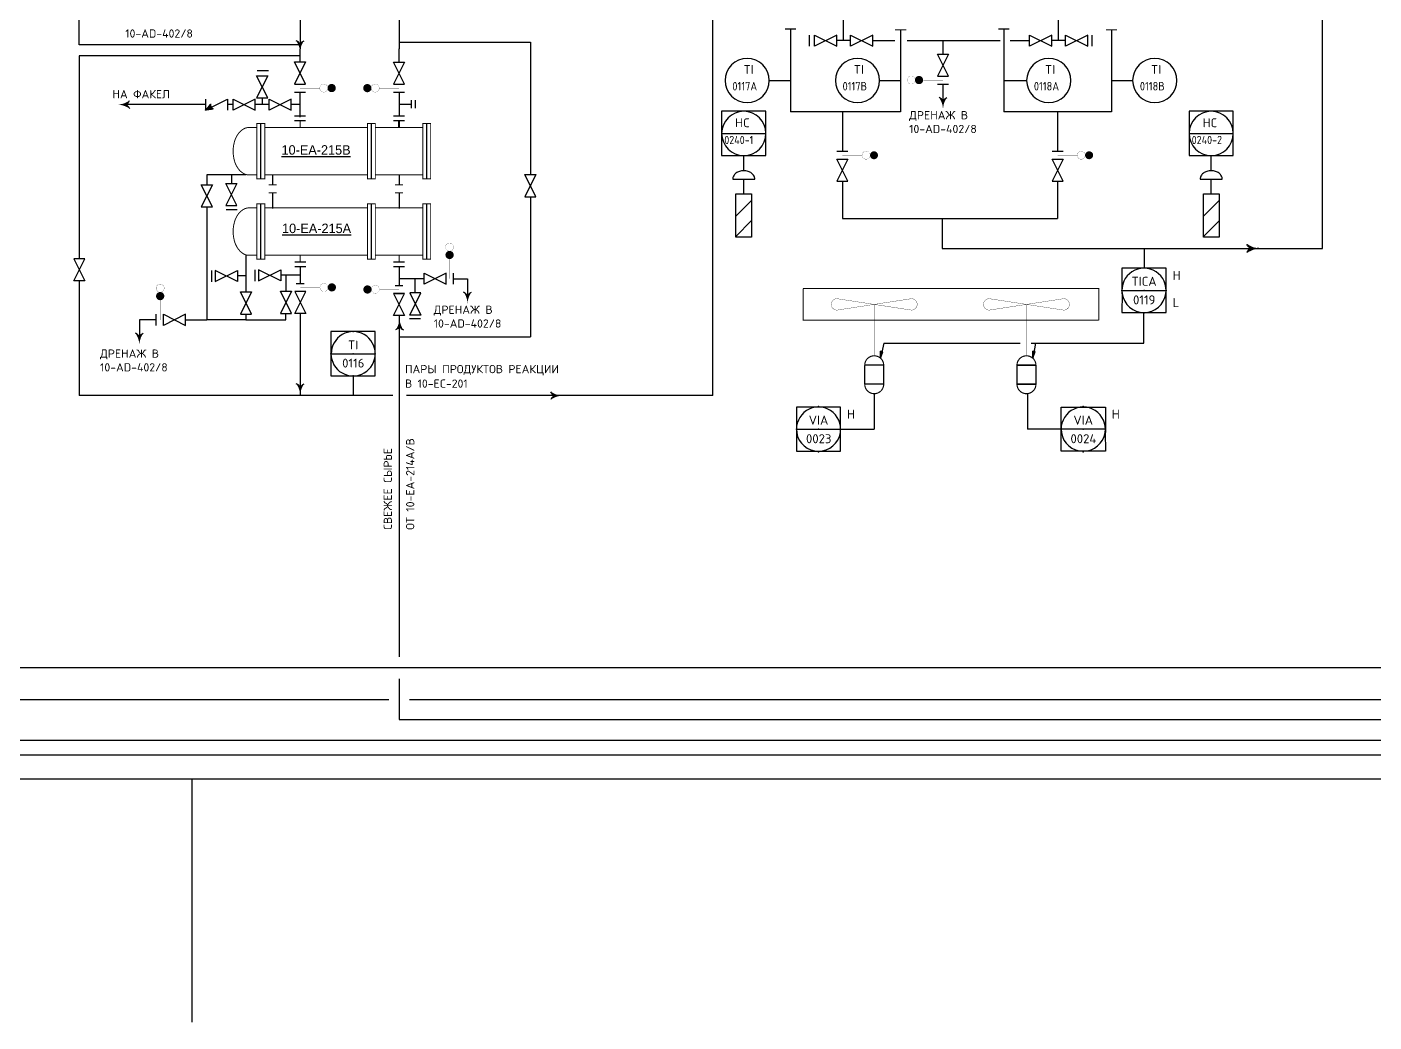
# Model space of a CAD drawing. Extents: x 78 to 490, y 181 to 404.
# Drawn here: x 110.33 to 131.64, y 181.98 to 197.73 of the extents above; entities that cross this region are included whole.
import ezdxf
from ezdxf.enums import TextEntityAlignment as Align

# ---------------------------------------------------------------- set-up
doc = ezdxf.new("R2010")
doc.units = 0
doc.linetypes.add('SDASH', pattern=[0.09375, 0.046875, -0.046875])
doc.layers.get('0').update_dxf_attribs({"linetype": 'CONTINUOUS'})
for name, color, linetype in [('IN-ATTRIBS', 7, 'CONTINUOUS'), ('IN-EQUIPMENT', 7, 'CONTINUOUS'), ('IN-INST-TAP', 7, 'CONTINUOUS'), ('IN-INSTRUMENT', 7, 'SDASH'), ('IN-MAJ-PROC', 7, 'CONTINUOUS'), ('IN-MIN-PROC', 7, 'CONTINUOUS'), ('IN-TEXT', 51, 'CONTINUOUS')]:
    doc.layers.add(name, color=color, linetype=linetype)
doc.styles.add('ATTRIBS', font='SIMPLEX', dxfattribs={"width": 0.8, "height": 0.125})
doc.styles.add('B2', font='AU101S01', dxfattribs={"height": 0.14})
doc.styles.add('NARROW', font='simplex', dxfattribs={"width": 0.75, "height": 0.1})
doc.styles.add('S1', font='simplex.shx')
doc.styles.add('SIMPLEX', font='SIMPLEX.shx')

# ---------------------------------------------------------------- blocks, each defined once
blk = doc.blocks.new('PE2')
for points in [[(0, 0, 0.150368), (0.188, 0.062, 0.150368)], [(0.125, 0, 0.206864), (0.188, 0.062, 0.206864)], [(0.125, 0, -0.206864), (0.188, -0.062, -0.206864)]]:
    blk.add_lwpolyline(points, format="xyb")
blk.add_arc((-0.008, -0.336), 0.336, 54.4623, 88.6678)
for points in [[(0, 0), (0.125, 0), (0.04, 0.003), (0.141, 0.008)], [(0, 0), (0.125, 0), (0.04, -0.003), (0.141, -0.008)], [(0.04, 0.003), (0.141, 0.008), (0.079, 0.011), (0.156, 0.019)], [(0.079, 0.011), (0.156, 0.019), (0.117, 0.024), (0.169, 0.031)], [(0.117, 0.024), (0.169, 0.031), (0.154, 0.041), (0.179, 0.046)], [(0.154, 0.041), (0.179, 0.046), (0.188, 0.062)], [(0.04, -0.003), (0.141, -0.008), (0.079, -0.011), (0.156, -0.019)], [(0.079, -0.011), (0.156, -0.019), (0.117, -0.024), (0.169, -0.031)], [(0.117, -0.024), (0.169, -0.031), (0.154, -0.041), (0.179, -0.046)], [(0.154, -0.041), (0.179, -0.046), (0.188, -0.062)]]:
    blk.add_solid(points)
blk = doc.blocks.new('BUBTEXT')
at = {"layer": 'IN-ATTRIBS'}
for p in [(0, 0.25), (-0.25, 0), (0, 0), (0.25, 0), (0, -0.25)]:
    blk.add_point(p, dxfattribs=at)
at = {"layer": 'IN-ATTRIBS', "flags": 1}
for tag, style, width, p in [('IDNUM', 'ATTRIBS', 0.8, (0.009, 0.584)), ('DWGNO', 'ATTRIBS', 0.8, (0.003, 0.447)), ('FILENO', 'ATTRIBS', 0.8, (-0.003, 0.311)), ('LOC', 'ATTRIBS', 0.8, (-0.08, -0.422)), ('SIG', 'ATTRIBS', 0.8, (-0.087, -0.563)), ('INSTALL', 'ATTRIBS', 0.8, (-0.087, -0.699)), ('SERV', 'ATTRIBS', 0.8, (-0.083, -0.838)), ('DATE', 'ATTRIBS', 0.8, (-0.088, -0.969)), ('DES', 'NARROW', 0.75, (-0.087, -1.102)), ('CSYS', 'NARROW', 0.75, (-0.087, -1.243))]:
    blk.add_attdef(tag, text='', height=0.1, dxfattribs=dict(at, style=style, width=width)).set_placement(p, align=Align.CENTER)
at = {"layer": 'IN-ATTRIBS', "style": 'ATTRIBS', "flags": 1}
blk.add_attdef('SYSCDI', text='', height=0.1, dxfattribs=at).set_placement((-0.312, 0.312), align=Align.RIGHT)
at = {"layer": 'IN-ATTRIBS', "style": 'S1'}
for tag, p in [('XT', (0.324, 0.257)), ('A1', (0.323, 0.115)), ('A2', (0.323, -0.035)), ('A3', (0.323, -0.185)), ('RES', (0.323, -0.342))]:
    blk.add_attdef(tag, p, '', height=0.1, dxfattribs=at)
at = {"layer": 'IN-ATTRIBS', "style": 'ATTRIBS'}
blk.add_attdef('SYSCDV', text='', height=0.1, dxfattribs=at).set_placement((-0.312, 0.141), align=Align.RIGHT)
at = {"layer": 'IN-ATTRIBS', "style": 'S1'}
for tag, p in [('INSTTYPE', (0, 0.05)), ('TAGNUM', (0.002, -0.156)), ('MD', (0.402, -0.565)), ('SZ', (0.402, -0.696))]:
    blk.add_attdef(tag, text='', height=0.1, dxfattribs=at).set_placement(p, align=Align.CENTER)

msp = doc.modelspace()

# ---------------------------------------------------------------- hatches: boundary and pattern name
h = msp.add_hatch()
h.set_pattern_fill('ANSI37', color=2, scale=0.00014, style=0)
h.set_pattern_definition([(45, (-147.08447185, -102.40229984), (-0.00031430896424, 0.00031430896424), []), (135, (-147.08447185, -102.40229984), (-0.00031430896424, -0.00031430896424), [])])
edge = h.paths.add_edge_path()
edge.add_line((113.231, 196.499), (113.235, 196.452))
edge.add_line((113.15, 196.409), (113.231, 196.499))
edge.add_line((113.235, 196.452), (113.272, 196.43))
edge.add_line((113.272, 196.43), (113.152, 196.41))
h = msp.add_hatch()
h.set_pattern_fill('ANSI31', style=0)
h.set_pattern_definition([(45, (-224.6673, -3.307), (-2.245064, 2.245064), [])])
h.paths.add_polyline_path([(121.543, 195.087), (121.792, 195.087), (121.792, 194.396), (121.543, 194.396)])
h = msp.add_hatch()
h.set_pattern_fill('_U', scale=0.5, angle=45, style=0, pattern_type=0)
h.set_pattern_definition([(45, (-224.6673, -3.30694), (-0.3535534, 0.3535534), [])])
h.paths.add_polyline_path([(121.792, 195.087), (121.543, 195.087), (121.543, 194.396), (121.792, 194.396)])
h = msp.add_hatch()
h.set_pattern_fill('ANSI31', style=0)
h.set_pattern_definition([(45, (-217.272, -3.307), (-2.245064, 2.245064), [])])
h.paths.add_polyline_path([(128.939, 195.087), (129.187, 195.087), (129.187, 194.396), (128.939, 194.396)])
h = msp.add_hatch()
h.set_pattern_fill('_U', scale=0.5, angle=45, style=0, pattern_type=0)
h.set_pattern_definition([(45, (-217.2719, -3.30694), (-0.3535534, 0.3535534), [])])
h.paths.add_polyline_path([(129.187, 195.087), (128.939, 195.087), (128.939, 194.396), (129.187, 194.396)])
at = {"linetype": 'Continuous'}
h = msp.add_hatch(color=7, dxfattribs=at)
h.paths.add_polyline_path([(123.87, 192.585), (123.851, 192.589), (123.831, 192.482)])
h.paths.add_polyline_path([(123.851, 192.589), (123.831, 192.594), (123.831, 192.482)])
h = msp.add_hatch(color=7, dxfattribs=at)
h.paths.add_polyline_path([(126.277, 192.587), (126.258, 192.591), (126.239, 192.484)])
h.paths.add_polyline_path([(126.258, 192.591), (126.239, 192.595), (126.239, 192.484)])

# ---------------------------------------------------------------- linework, layer by layer
at = {"color": 3}
for p, q in [((130.825, 194.22), (130.825, 206.324)), ((124.805, 194.22), (130.825, 194.22)), ((102.654, 187.59), (170.133, 187.59)), ((108.091, 187.08), (116.049, 187.08)), ((116.38, 187.08), (277.715, 187.08)), ((116.213, 186.766), (277.81, 186.766)), ((106.748, 186.436), (278.396, 186.436))]:
    msp.add_line(p, q, dxfattribs=at)
at = {"color": 5, "linetype": 'Continuous'}
for p, q in [((111.153, 197.445), (111.153, 198.475)), ((123.247, 197.509), (123.247, 197.968)), ((126.649, 197.509), (126.649, 197.968)), ((114.647, 197.445), (111.153, 197.445)), ((116.213, 197.484), (118.292, 197.484)), ((118.292, 197.484), (118.292, 195.389)), ((123.357, 197.509), (123.138, 197.509)), ((123.707, 197.509), (124.058, 197.509)), ((124.252, 197.509), (125.701, 197.509)), ((124.819, 197.509), (124.819, 197.295)), ((125.43, 197.509), (125.725, 197.509)), ((125.883, 197.509), (126.19, 197.509)), ((126.759, 197.509), (126.54, 197.509)), ((124.819, 196.82), (124.819, 196.547)), ((114.047, 196.602), (114.047, 196.497)), ((113.15, 196.497), (111.881, 196.497)), ((113.589, 196.497), (113.5, 196.497)), ((114.158, 196.497), (113.939, 196.497)), ((114.647, 196.497), (114.508, 196.497)), ((116.219, 196.503), (116.406, 196.503)), ((113.561, 195.384), (113.172, 195.384)), ((113.172, 195.384), (113.172, 195.228)), ((113.791, 195.384), (113.471, 195.384)), ((113.561, 195.384), (113.561, 195.248)), ((118.292, 195.039), (118.292, 192.823)), ((113.172, 194.878), (113.172, 193.094)), ((113.172, 194.878), (113.172, 194.619)), ((113.791, 194.114), (113.791, 193.531)), ((113.791, 193.785), (113.656, 193.785)), ((114.65, 193.796), (114.34, 193.796)), ((114.424, 193.796), (114.424, 193.542)), ((116.609, 193.741), (116.213, 193.741)), ((117.074, 193.741), (117.297, 193.741)), ((117.297, 193.741), (117.297, 193.468)), ((113.791, 193.181), (113.791, 193.09)), ((114.424, 193.092), (114.424, 193.192)), ((112.371, 193.09), (112.104, 193.09)), ((112.371, 193.09), (112.104, 193.09)), ((112.104, 193.09), (112.104, 192.816)), ((112.104, 193.09), (112.104, 192.816)), ((112.836, 193.09), (113.172, 193.09)), ((113.791, 193.09), (113.172, 193.09)), ((113.791, 193.09), (114.424, 193.092)), ((116.213, 192.823), (118.292, 192.823))]:
    msp.add_line(p, q, dxfattribs=at)
at = {"color": 2}
for p, q in [((122.705, 197.422), (122.705, 197.597)), ((122.788, 197.597), (123.138, 197.422)), ((122.788, 197.422), (122.788, 197.597)), ((123.138, 197.597), (122.788, 197.422)), ((123.138, 197.422), (123.138, 197.597)), ((126.54, 197.597), (126.19, 197.422)), ((126.19, 197.422), (126.19, 197.597)), ((126.19, 197.597), (126.54, 197.422)), ((126.54, 197.422), (126.54, 197.597)), ((126.759, 197.597), (127.109, 197.422)), ((126.759, 197.422), (126.759, 197.597)), ((127.109, 197.597), (126.759, 197.422)), ((127.109, 197.422), (127.109, 197.597)), ((127.179, 197.422), (127.179, 197.597)), ((113.969, 197.035), (114.148, 197.035)), ((124.757, 196.945), (124.882, 196.945)), ((124.732, 196.82), (124.907, 196.82)), ((113.15, 196.584), (113.15, 196.409)), ((113.15, 196.409), (113.5, 196.584)), ((113.5, 196.584), (113.5, 196.409)), ((114.56, 196.696), (114.735, 196.696)), ((116.125, 196.695), (116.3, 196.695)), ((116.406, 196.566), (116.406, 196.441)), ((116.469, 196.566), (116.469, 196.441)), ((113.15, 196.409), (113.231, 196.499)), ((113.272, 196.43), (113.152, 196.41)), ((113.231, 196.499), (113.235, 196.452)), ((113.235, 196.452), (113.272, 196.43)), ((114.56, 196.319), (114.735, 196.319)), ((116.125, 196.319), (116.3, 196.319)), ((123.14, 195.758), (123.315, 195.758)), ((126.544, 195.758), (126.719, 195.758)), ((123.165, 195.633), (123.29, 195.633)), ((126.569, 195.633), (126.694, 195.633)), ((121.492, 195.318), (121.842, 195.318)), ((128.888, 195.318), (129.238, 195.318)), ((113.476, 194.839), (113.654, 194.839)), ((113.247, 193.87), (113.247, 193.692)), ((113.931, 193.881), (113.931, 193.703)), ((114.562, 193.935), (114.737, 193.935)), ((116.125, 193.933), (116.3, 193.933)), ((117.074, 193.654), (117.074, 193.829)), ((116.47, 193.516), (116.47, 193.741)), ((112.371, 193.003), (112.371, 193.178)), ((112.371, 193.003), (112.371, 193.178)), ((116.555, 193.107), (116.376, 193.107))]:
    msp.add_line(p, q, dxfattribs=at)
at = {"color": 7}
for p, q in [((122.071, 196.878), (122.405, 196.878)), ((123.816, 196.878), (124.149, 196.878)), ((125.784, 196.878), (126.143, 196.878)), ((127.487, 196.878), (127.82, 196.878)), ((121.667, 195.449), (121.667, 195.691)), ((129.063, 195.449), (129.063, 195.691)), ((121.667, 195.087), (121.667, 195.318)), ((129.063, 195.087), (129.063, 195.318)), ((123.731, 191.921), (123.731, 191.36)), ((126.158, 191.921), (126.158, 191.36)), ((123.2, 191.36), (123.731, 191.36)), ((126.688, 191.36), (126.158, 191.36))]:
    msp.add_line(p, q, dxfattribs=at)
at = {"linetype": 'Continuous'}
for p, q in [((113.24, 196.497), (113.229, 196.497)), ((113.231, 196.497), (113.23, 196.497)), ((121.317, 196.041), (122.017, 196.041)), ((128.713, 196.041), (129.413, 196.041)), ((127.65, 193.557), (128.35, 193.557)), ((115.136, 192.553), (115.836, 192.553)), ((122.5, 191.36), (123.2, 191.36)), ((127.388, 191.36), (126.688, 191.36))]:
    msp.add_line(p, q, dxfattribs=at)
at = {"color": 7, "linetype": 'Continuous'}
for p, q in [((118.292, 195.216), (118.292, 195.212)), ((113.791, 194.118), (113.791, 194.114)), ((127.995, 192.719), (127.995, 193.207)), ((123.883, 192.719), (123.831, 192.482)), ((123.883, 192.719), (126.039, 192.719)), ((126.215, 192.719), (127.995, 192.719)), ((126.282, 192.719), (126.239, 192.484)), ((123.831, 192.482), (123.831, 192.594)), ((123.87, 192.585), (123.831, 192.594)), ((123.831, 192.482), (123.87, 192.585)), ((126.277, 192.587), (126.239, 192.595)), ((126.239, 192.484), (126.239, 192.595)), ((126.239, 192.484), (126.277, 192.587))]:
    msp.add_line(p, q, dxfattribs=at)
at = {"color": 6}
for p, q in [((123.881, 192.371), (123.581, 192.371)), ((126.29, 192.371), (125.99, 192.371)), ((123.881, 192.071), (123.581, 192.071)), ((126.29, 192.071), (125.99, 192.071)), ((79.948, 185.824), (463.566, 185.824))]:
    msp.add_line(p, q, dxfattribs=at)
at = {"color": 5}
msp.add_line((105.865, 186.205), (278.747, 186.205), dxfattribs=at)
at = {"color": 2}
for points in [[(123.707, 197.597), (123.357, 197.422), (123.357, 197.597), (123.707, 197.422)], [(114.735, 196.821), (114.56, 197.171), (114.735, 197.171), (114.56, 196.821)], [(116.3, 196.82), (116.125, 197.17), (116.3, 197.17), (116.125, 196.82)], [(124.907, 196.945), (124.732, 197.295), (124.907, 197.295), (124.732, 196.945)], [(114.135, 196.952), (113.96, 196.602), (114.135, 196.602), (113.96, 196.952)], [(113.939, 196.584), (113.589, 196.409), (113.589, 196.584), (113.939, 196.409)], [(114.508, 196.584), (114.158, 196.409), (114.158, 196.584), (114.508, 196.409)], [(123.315, 195.633), (123.14, 195.283), (123.315, 195.283), (123.14, 195.633)], [(126.719, 195.633), (126.544, 195.283), (126.719, 195.283), (126.544, 195.633)], [(113.648, 194.898), (113.473, 195.248), (113.648, 195.248), (113.473, 194.898)], [(118.379, 195.039), (118.204, 195.389), (118.379, 195.389), (118.204, 195.039)], [(113.259, 194.878), (113.084, 195.228), (113.259, 195.228), (113.084, 194.878)], [(111.065, 193.705), (111.24, 194.055), (111.065, 194.055), (111.24, 193.705)], [(113.306, 193.697), (113.656, 193.872), (113.656, 193.697), (113.306, 193.872)], [(113.99, 193.708), (114.34, 193.883), (114.34, 193.708), (113.99, 193.883)], [(116.959, 193.829), (116.609, 193.654), (116.609, 193.829), (116.959, 193.654)], [(114.511, 193.192), (114.336, 193.542), (114.511, 193.542), (114.336, 193.192)], [(114.562, 193.191), (114.737, 193.541), (114.562, 193.541), (114.737, 193.191)], [(113.878, 193.181), (113.703, 193.531), (113.878, 193.531), (113.703, 193.181)], [(116.125, 193.158), (116.3, 193.508), (116.125, 193.508), (116.3, 193.158)], [(116.382, 193.166), (116.557, 193.516), (116.382, 193.516), (116.557, 193.166)], [(112.486, 193.178), (112.836, 193.003), (112.836, 193.178), (112.486, 193.003)]]:
    msp.add_lwpolyline(points, close=True, dxfattribs=at)
for points, const_width in [([(124.315, 196.95, 1), (124.315, 196.822, 1)], 0.0025), ([(124.44, 196.918, 1), (124.44, 196.853, 1)], 0.065), ([(115.022, 196.822, 1), (115.022, 196.694, 1)], 0.0025), ([(115.147, 196.791, 1), (115.147, 196.726, 1)], 0.065), ([(115.711, 196.725, 1), (115.711, 196.79, 1)], 0.065), ([(115.68, 196.758, 1), (115.743, 196.758, 1)], 0.0625), ([(115.836, 196.694, 1), (115.836, 196.822, 1)], 0.0025), ([(123.602, 195.632, -1), (123.602, 195.759, -1)], 0.0025), ([(123.759, 195.695, -1), (123.696, 195.695, -1)], 0.0625), ([(127.006, 195.632, -1), (127.006, 195.759, -1)], 0.0025), ([(127.163, 195.695, -1), (127.1, 195.695, -1)], 0.0625), ([(117.076, 194.242, 1), (116.949, 194.242, 1)], 0.0025), ([(117.045, 194.117, 1), (116.98, 194.117, 1)], 0.065), ([(112.369, 193.591, -1), (112.497, 193.591, -1)], 0.0025), ([(112.369, 193.591, -1), (112.497, 193.591, -1)], 0.0025), ([(112.401, 193.466, -1), (112.466, 193.466, -1)], 0.065), ([(112.401, 193.466, -1), (112.466, 193.466, -1)], 0.065), ([(115.025, 193.667, 1), (115.025, 193.54, 1)], 0.0025), ([(115.15, 193.636, 1), (115.15, 193.571, 1)], 0.065), ([(115.713, 193.538, 1), (115.713, 193.603, 1)], 0.065), ([(115.838, 193.507, 1), (115.838, 193.635, 1)], 0.0025)]:
    msp.add_lwpolyline(points, format="xyb", close=True, dxfattribs=dict(at, const_width=const_width))
at = {"color": 2, "const_width": 0.005}
for points in [[(114.96, 196.758), (114.647, 196.758)], [(115.9, 196.758), (116.213, 196.758)], [(124.507, 196.883), (124.819, 196.883)], [(123.54, 195.695), (123.227, 195.695)], [(126.944, 195.695), (126.631, 195.695)], [(117.012, 194.054), (117.012, 193.741)], [(114.962, 193.604), (114.65, 193.604)], [(115.9, 193.571), (116.213, 193.571)], [(112.434, 193.403), (112.434, 193.09)], [(112.434, 193.403), (112.434, 193.09)]]:
    msp.add_lwpolyline(points, dxfattribs=at)
at = {"color": 5, "linetype": 'Continuous'}
for points in [[(111.884, 196.497, 0.206864), (111.946, 196.559)], [(124.819, 196.545, 0.206864), (124.757, 196.608)], [(124.819, 196.545, -0.206864), (124.882, 196.608)], [(111.884, 196.497, -0.206864), (111.946, 196.434)], [(117.297, 193.466, 0.206864), (117.234, 193.529)], [(117.297, 193.466, -0.206864), (117.359, 193.529)], [(112.104, 192.815, 0.206864), (112.042, 192.878)], [(112.104, 192.815, 0.206864), (112.042, 192.878)], [(112.104, 192.815, -0.206864), (112.167, 192.878)], [(112.104, 192.815, -0.206864), (112.167, 192.878)]]:
    msp.add_lwpolyline(points, format="xyb", dxfattribs=at)
for points in [[(122.017, 195.987), (122.017, 196.391), (121.317, 196.391), (121.317, 195.987)], [(129.413, 195.987), (129.413, 196.391), (128.713, 196.391), (128.713, 195.987)], [(121.317, 195.987), (121.317, 195.691), (122.017, 195.691), (122.017, 195.987)], [(128.713, 195.987), (128.713, 195.691), (129.413, 195.691), (129.413, 195.987)], [(128.35, 193.504), (128.35, 193.907), (127.65, 193.907), (127.65, 193.504)], [(127.655, 193.504), (127.65, 193.207), (128.35, 193.207), (128.35, 193.504)], [(115.836, 192.499), (115.836, 192.903), (115.136, 192.903), (115.136, 192.499)], [(115.136, 192.499), (115.136, 192.203), (115.836, 192.203), (115.836, 192.499)], [(123.2, 191.306), (123.2, 191.71), (122.5, 191.71), (122.5, 191.306)], [(126.688, 191.306), (126.688, 191.71), (127.388, 191.71), (127.388, 191.306)], [(122.504, 191.306), (122.5, 191.01), (123.2, 191.01), (123.2, 191.306)], [(127.384, 191.306), (127.388, 191.01), (126.688, 191.01), (126.688, 191.306)]]:
    msp.add_lwpolyline(points)
at = {"color": 2}
for points in [[(121.842, 195.318, 0.126822), (121.83, 195.366, 0.10607), (121.791, 195.411, 0.085783), (121.736, 195.439, 0.075445), (121.667, 195.449, 0.075445), (121.598, 195.439, 0.085783), (121.544, 195.411, 0.10607), (121.505, 195.366, 0.126822), (121.492, 195.318)], [(129.238, 195.318, 0.126822), (129.225, 195.366, 0.10607), (129.187, 195.411, 0.085783), (129.132, 195.439, 0.075445), (129.063, 195.449, 0.075445), (128.994, 195.439, 0.085783), (128.939, 195.411, 0.10607), (128.9, 195.366, 0.126822), (128.888, 195.318)]]:
    msp.add_lwpolyline(points, format="xyb", dxfattribs=at)
at = {"color": 7}
for points in [[(121.543, 195.087), (121.792, 195.087), (121.792, 194.396), (121.543, 194.396)], [(128.939, 195.087), (129.187, 195.087), (129.187, 194.396), (128.939, 194.396)]]:
    msp.add_lwpolyline(points, close=True, dxfattribs=at)
at = {"color": 6}
for points, const_width in [([(124.32, 193.244, 1), (124.32, 193.425), (123.142, 193.244, -1), (123.142, 193.425)], 0.00453), ([(126.729, 193.244, 1), (126.729, 193.425), (125.551, 193.244, -1), (125.551, 193.425)], 0.00453), ([(123.881, 192.371), (123.881, 192.071, -1), (123.581, 192.071), (123.581, 192.371, -1)], 0.018), ([(125.99, 192.371), (125.99, 192.071, 1), (126.29, 192.071), (126.29, 192.371, 1)], 0.018), ([(126.29, 192.371), (126.29, 192.071, -1), (125.99, 192.071), (125.99, 192.371, -1)], 0.018)]:
    msp.add_lwpolyline(points, format="xyb", close=True, dxfattribs=dict(at, const_width=const_width))
for centre, radius, start, end in [((121.721, 196.878), 0.35, 0, 180), ((123.466, 196.878), 0.35, 0, 180), ((126.493, 196.878), 0.35, 0, 180), ((128.17, 196.878), 0.35, 0, 180), ((121.721, 196.878), 0.35, 180, 0), ((123.466, 196.878), 0.35, 180, 0), ((126.493, 196.878), 0.35, 180, 0), ((128.17, 196.878), 0.35, 180, 0), ((121.667, 196.041), 0.35, 0, 180), ((129.063, 196.041), 0.35, 0, 180), ((121.667, 196.041), 0.35, 180, 0), ((129.063, 196.041), 0.35, 180, 0), ((128, 193.557), 0.35, 351.1529, 188.8471), ((128, 193.557), 0.35, 188.8471, 351.1529), ((115.488, 192.555), 0.348, 359.6296, 180.3704), ((115.486, 192.553), 0.35, 180.0015, 0.735), ((122.85, 191.36), 0.35, 351.1529, 188.8471), ((127.038, 191.36), 0.35, 351.1529, 188.8471), ((122.85, 191.36), 0.35, 188.8471, 351.1529), ((127.038, 191.36), 0.35, 188.8471, 351.1529)]:
    msp.add_arc(centre, radius, start, end)
at = {"color": 5, "linetype": 'Continuous'}
for points in [[(111.799, 196.5), (111.9, 196.505), (111.838, 196.508), (111.915, 196.515)], [(111.838, 196.508), (111.915, 196.515), (111.876, 196.521), (111.928, 196.528)], [(111.876, 196.521), (111.928, 196.528), (111.912, 196.538), (111.938, 196.543)], [(111.912, 196.538), (111.938, 196.543), (111.946, 196.559)], [(124.778, 196.574), (124.773, 196.6), (124.757, 196.608)], [(124.795, 196.538), (124.788, 196.589), (124.778, 196.574), (124.773, 196.6)], [(124.808, 196.5), (124.801, 196.576), (124.795, 196.538), (124.788, 196.589)], [(124.816, 196.46), (124.811, 196.562), (124.808, 196.5), (124.801, 196.576)], [(124.819, 196.42), (124.819, 196.545), (124.816, 196.46), (124.811, 196.562)], [(124.819, 196.42), (124.819, 196.545), (124.823, 196.46), (124.828, 196.562)], [(124.823, 196.46), (124.828, 196.562), (124.831, 196.5), (124.838, 196.576)], [(124.831, 196.5), (124.838, 196.576), (124.844, 196.538), (124.851, 196.589)], [(124.844, 196.538), (124.851, 196.589), (124.861, 196.574), (124.866, 196.6)], [(124.861, 196.574), (124.866, 196.6), (124.882, 196.608)], [(111.759, 196.497), (111.884, 196.497), (111.799, 196.5), (111.9, 196.505)], [(111.759, 196.497), (111.884, 196.497), (111.799, 196.493), (111.9, 196.489)], [(111.799, 196.493), (111.9, 196.489), (111.838, 196.485), (111.915, 196.478)], [(111.838, 196.485), (111.915, 196.478), (111.876, 196.473), (111.928, 196.465)], [(111.876, 196.473), (111.928, 196.465), (111.912, 196.456), (111.938, 196.451)], [(111.912, 196.456), (111.938, 196.451), (111.946, 196.434)], [(117.255, 193.495), (117.25, 193.521), (117.234, 193.529)], [(117.273, 193.459), (117.265, 193.51), (117.255, 193.495), (117.25, 193.521)], [(117.285, 193.421), (117.278, 193.497), (117.273, 193.459), (117.265, 193.51)], [(117.293, 193.381), (117.289, 193.483), (117.285, 193.421), (117.278, 193.497)], [(117.297, 193.341), (117.297, 193.466), (117.293, 193.381), (117.289, 193.483)], [(117.297, 193.341), (117.297, 193.466), (117.3, 193.381), (117.305, 193.483)], [(117.3, 193.381), (117.305, 193.483), (117.308, 193.421), (117.315, 193.497)], [(117.308, 193.421), (117.315, 193.497), (117.321, 193.459), (117.328, 193.51)], [(117.321, 193.459), (117.328, 193.51), (117.338, 193.495), (117.343, 193.521)], [(117.338, 193.495), (117.343, 193.521), (117.359, 193.529)], [(112.063, 192.844), (112.058, 192.87), (112.042, 192.878)], [(112.063, 192.844), (112.058, 192.87), (112.042, 192.878)], [(112.08, 192.807), (112.073, 192.859), (112.063, 192.844), (112.058, 192.87)], [(112.08, 192.807), (112.073, 192.859), (112.063, 192.844), (112.058, 192.87)], [(112.093, 192.769), (112.086, 192.846), (112.08, 192.807), (112.073, 192.859)], [(112.093, 192.769), (112.086, 192.846), (112.08, 192.807), (112.073, 192.859)], [(112.101, 192.73), (112.096, 192.831), (112.093, 192.769), (112.086, 192.846)], [(112.101, 192.73), (112.096, 192.831), (112.093, 192.769), (112.086, 192.846)], [(112.104, 192.69), (112.104, 192.815), (112.101, 192.73), (112.096, 192.831)], [(112.104, 192.69), (112.104, 192.815), (112.101, 192.73), (112.096, 192.831)], [(112.104, 192.69), (112.104, 192.815), (112.108, 192.73), (112.112, 192.831)], [(112.104, 192.69), (112.104, 192.815), (112.108, 192.73), (112.112, 192.831)], [(112.108, 192.73), (112.112, 192.831), (112.116, 192.769), (112.123, 192.846)], [(112.108, 192.73), (112.112, 192.831), (112.116, 192.769), (112.123, 192.846)], [(112.116, 192.769), (112.123, 192.846), (112.128, 192.807), (112.136, 192.859)], [(112.116, 192.769), (112.123, 192.846), (112.128, 192.807), (112.136, 192.859)], [(112.128, 192.807), (112.136, 192.859), (112.146, 192.844), (112.151, 192.87)], [(112.128, 192.807), (112.136, 192.859), (112.146, 192.844), (112.151, 192.87)], [(112.146, 192.844), (112.151, 192.87), (112.167, 192.878)], [(112.146, 192.844), (112.151, 192.87), (112.167, 192.878)]]:
    msp.add_solid(points, dxfattribs=at)
for points in [[(116.221, 193.118), (116.221, 192.993), (116.217, 193.078), (116.213, 192.976)], [(116.221, 193.118), (116.221, 192.993), (116.224, 193.078), (116.229, 192.976)]]:
    msp.add_solid(points)
at = {"layer": 'IN-EQUIPMENT'}
msp.add_line((114.585, 196.821), (114.71, 196.821), dxfattribs=at)
at = {"layer": 'IN-EQUIPMENT', "color": 6}
for p, q in [((114.025, 195.327), (114.025, 196.196)), ((114.56, 196.245), (114.735, 196.245)), ((115.775, 195.327), (115.775, 196.196)), ((116.125, 196.245), (116.3, 196.245)), ((116.65, 195.327), (116.65, 196.196)), ((114.213, 195.384), (114.213, 195.226)), ((114.213, 195.331), (114.213, 195.226)), ((116.213, 195.384), (116.213, 195.226)), ((116.213, 195.331), (116.213, 195.226)), ((114.213, 195.101), (114.213, 194.852)), ((114.213, 195.101), (114.213, 194.862)), ((116.213, 195.101), (116.213, 194.852)), ((116.213, 195.101), (116.213, 194.862)), ((114.025, 194.056), (114.025, 194.924)), ((115.775, 194.056), (115.775, 194.924)), ((116.65, 194.056), (116.65, 194.924)), ((114.562, 194.009), (114.737, 194.009)), ((116.125, 194.006), (116.3, 194.006))]:
    msp.add_line(p, q, dxfattribs=at)
at = {"layer": 'IN-EQUIPMENT', "color": 2}
for p, q in [((114.587, 193.666), (114.712, 193.666)), ((116.15, 193.633), (116.275, 193.633)), ((116.15, 193.508), (116.275, 193.508))]:
    msp.add_line(p, q, dxfattribs=at)
at = {"layer": 'IN-EQUIPMENT', "color": 6}
for points, const_width in [([(122.317, 197.693), (122.492, 197.693)], 0.021), ([(124.062, 197.68), (124.237, 197.68)], 0.021), ([(125.696, 197.693), (125.871, 197.693)], 0.021), ([(127.399, 197.68), (127.574, 197.68)], 0.021), ([(113.963, 196.133), (113.828, 196.133)], 0.015), ([(115.713, 196.133), (114.088, 196.133)], 0.015), ([(114.647, 196.133), (114.647, 196.245)], 0.015), ([(116.588, 196.133), (115.838, 196.133)], 0.015), ([(116.213, 196.245), (116.213, 196.133)], 0.03), ([(113.963, 195.384), (113.838, 195.384)], 0.015), ([(115.713, 195.384), (114.088, 195.384)], 0.015), ([(116.588, 195.384), (115.838, 195.384)], 0.015), ([(114.15, 195.226), (114.275, 195.226)], 0.015), ([(114.15, 195.101), (114.275, 195.101)], 0.015), ([(116.15, 195.226), (116.275, 195.226)], 0.015), ([(116.15, 195.101), (116.275, 195.101)], 0.015), ([(113.963, 194.862), (113.828, 194.862)], 0.015), ([(115.713, 194.862), (114.088, 194.862)], 0.015), ([(116.588, 194.862), (115.838, 194.862)], 0.015), ([(113.963, 194.112), (113.838, 194.112)], 0.015), ([(115.713, 194.112), (114.088, 194.112)], 0.015), ([(114.65, 194.009), (114.65, 194.114)], 0.015), ([(116.588, 194.112), (115.838, 194.112)], 0.015), ([(116.213, 194.006), (116.213, 194.112)], 0.015), ([(127.283, 193.084), (127.283, 193.584), (122.606, 193.584)], 0.015), ([(122.606, 193.584), (122.606, 193.084), (127.283, 193.084)], 0.015)]:
    msp.add_lwpolyline(points, dxfattribs=dict(at, const_width=const_width))
at = {"layer": 'IN-EQUIPMENT', "color": 6, "const_width": 0.015}
for points in [[(113.838, 196.134, 0.139889), (113.748, 196.108, 0.107118), (113.661, 196.024, 0.079812), (113.608, 195.908, 0.067459), (113.588, 195.759, 0.067459), (113.608, 195.609, 0.079812), (113.661, 195.493, 0.107118), (113.748, 195.409, 0.139889), (113.838, 195.384)], [(113.838, 194.862, 0.139889), (113.748, 194.836, 0.107118), (113.661, 194.752, 0.079812), (113.608, 194.636, 0.067459), (113.588, 194.487, 0.067459), (113.608, 194.338, 0.079812), (113.661, 194.222, 0.107118), (113.748, 194.137, 0.139889), (113.838, 194.112)]]:
    msp.add_lwpolyline(points, format="xyb", dxfattribs=at)
for points in [[(113.963, 196.196), (113.963, 195.321), (114.088, 195.321), (114.088, 196.196)], [(115.713, 196.196), (115.713, 195.321), (115.838, 195.321), (115.838, 196.196)], [(116.588, 196.196), (116.588, 195.321), (116.713, 195.321), (116.713, 196.196)], [(113.963, 194.924), (113.963, 194.049), (114.088, 194.049), (114.088, 194.924)], [(115.713, 194.924), (115.713, 194.049), (115.838, 194.049), (115.838, 194.924)], [(116.588, 194.924), (116.588, 194.049), (116.713, 194.049), (116.713, 194.924)]]:
    msp.add_lwpolyline(points, close=True, dxfattribs=at)
at = {"layer": 'IN-INST-TAP'}
msp.add_line((115.486, 192.203), (115.486, 191.89), dxfattribs=at)
at = {"layer": 'IN-MAJ-PROC', "color": 3}
for p, q in [((121.178, 191.89), (121.178, 202.428)), ((114.647, 198.475), (114.647, 197.381)), ((116.213, 198.445), (116.213, 197.381)), ((122.405, 197.693), (122.405, 196.38)), ((124.149, 197.68), (124.149, 196.38)), ((125.784, 197.693), (125.784, 196.38)), ((127.487, 197.68), (127.487, 196.38)), ((114.647, 197.26), (114.647, 197.381)), ((116.213, 197.26), (116.213, 197.381)), ((114.647, 197.171), (114.647, 197.26)), ((116.213, 197.17), (116.213, 197.26)), ((114.647, 196.298), (114.647, 196.696)), ((116.213, 196.695), (116.213, 196.319)), ((124.149, 196.38), (122.405, 196.38)), ((123.227, 196.38), (123.227, 195.758)), ((127.487, 196.38), (125.784, 196.38)), ((126.631, 196.38), (126.631, 195.758)), ((123.227, 195.283), (123.227, 195.061)), ((126.631, 195.283), (126.631, 195.061)), ((123.227, 195.061), (123.227, 194.695)), ((126.631, 195.172), (126.631, 194.695)), ((123.227, 194.695), (124.516, 194.695)), ((123.908, 194.695), (125.701, 194.695)), ((124.805, 194.695), (124.805, 194.22)), ((125.43, 194.695), (126.631, 194.695)), ((114.65, 193.935), (114.65, 193.666)), ((116.213, 193.933), (116.213, 193.633)), ((114.65, 193.191), (114.65, 191.89)), ((116.213, 193.158), (116.213, 187.756)), ((116.115, 191.89), (114.643, 191.89)), ((120.87, 191.89), (116.33, 191.89)), ((120.067, 191.89), (119.951, 191.89)), ((121.178, 191.89), (120.87, 191.89)), ((116.213, 187.41), (116.213, 186.766))]:
    msp.add_line(p, q, dxfattribs=at)
at = {"layer": 'IN-MAJ-PROC', "color": 5}
for p, q in [((111.153, 197.269), (111.153, 194.055)), ((114.647, 197.269), (111.153, 197.269)), ((111.153, 193.705), (111.153, 191.89)), ((114.643, 191.89), (111.153, 191.89))]:
    msp.add_line(p, q, dxfattribs=at)
at = {"layer": 'IN-MAJ-PROC'}
msp.add_line((128, 194.22), (128, 193.907), dxfattribs=at)
at = {"layer": 'IN-MAJ-PROC', "color": 3}
for points in [[(114.647, 197.445, 0.206864), (114.585, 197.508)], [(114.647, 197.445, -0.206864), (114.71, 197.508)], [(116.221, 192.993, -0.206864), (116.158, 192.93)], [(116.221, 192.993, 0.206864), (116.283, 192.93)], [(114.65, 192.015, 0.206864), (114.587, 192.078)], [(114.65, 192.015, -0.206864), (114.712, 192.078)], [(118.677, 191.89, -0.206864), (118.615, 191.953)], [(118.677, 191.89, 0.206864), (118.615, 191.828)]]:
    msp.add_lwpolyline(points, format="xyb", dxfattribs=at)
for points in [[(114.606, 197.474), (114.601, 197.5), (114.585, 197.508)], [(114.623, 197.438), (114.616, 197.489), (114.606, 197.474), (114.601, 197.5)], [(114.636, 197.4), (114.629, 197.476), (114.623, 197.438), (114.616, 197.489)], [(114.644, 197.36), (114.639, 197.462), (114.636, 197.4), (114.629, 197.476)], [(114.647, 197.32), (114.647, 197.445), (114.644, 197.36), (114.639, 197.462)], [(114.647, 197.32), (114.647, 197.445), (114.651, 197.36), (114.655, 197.462)], [(114.651, 197.36), (114.655, 197.462), (114.659, 197.4), (114.666, 197.476)], [(114.659, 197.4), (114.666, 197.476), (114.671, 197.438), (114.679, 197.489)], [(114.671, 197.438), (114.679, 197.489), (114.688, 197.474), (114.693, 197.5)], [(114.688, 197.474), (114.693, 197.5), (114.71, 197.508)], [(116.179, 192.964), (116.174, 192.938), (116.158, 192.93)], [(116.197, 193), (116.189, 192.949), (116.179, 192.964), (116.174, 192.938)], [(116.209, 193.039), (116.202, 192.962), (116.197, 193), (116.189, 192.949)], [(116.217, 193.078), (116.213, 192.976), (116.209, 193.039), (116.202, 192.962)], [(116.224, 193.078), (116.229, 192.976), (116.232, 193.039), (116.239, 192.962)], [(116.232, 193.039), (116.239, 192.962), (116.245, 193), (116.252, 192.949)], [(116.245, 193), (116.252, 192.949), (116.262, 192.964), (116.267, 192.938)], [(116.262, 192.964), (116.267, 192.938), (116.283, 192.93)], [(114.608, 192.044), (114.603, 192.07), (114.587, 192.078)], [(114.625, 192.008), (114.618, 192.059), (114.608, 192.044), (114.603, 192.07)], [(114.638, 191.97), (114.631, 192.046), (114.625, 192.008), (114.618, 192.059)], [(114.646, 191.93), (114.641, 192.032), (114.638, 191.97), (114.631, 192.046)], [(114.653, 191.93), (114.658, 192.032), (114.661, 191.97), (114.668, 192.046)], [(114.661, 191.97), (114.668, 192.046), (114.674, 192.008), (114.681, 192.059)], [(114.674, 192.008), (114.681, 192.059), (114.691, 192.044), (114.696, 192.07)], [(114.691, 192.044), (114.696, 192.07), (114.712, 192.078)], [(114.65, 191.89), (114.65, 192.015), (114.646, 191.93), (114.641, 192.032)], [(114.65, 191.89), (114.65, 192.015), (114.653, 191.93), (114.658, 192.032)], [(118.649, 191.932), (118.623, 191.937), (118.615, 191.953)], [(118.649, 191.849), (118.623, 191.844), (118.615, 191.828)], [(118.685, 191.914), (118.634, 191.922), (118.649, 191.932), (118.623, 191.937)], [(118.685, 191.866), (118.634, 191.859), (118.649, 191.849), (118.623, 191.844)], [(118.723, 191.902), (118.646, 191.909), (118.685, 191.914), (118.634, 191.922)], [(118.723, 191.879), (118.646, 191.872), (118.685, 191.866), (118.634, 191.859)], [(118.763, 191.894), (118.661, 191.898), (118.723, 191.902), (118.646, 191.909)], [(118.763, 191.887), (118.661, 191.882), (118.723, 191.879), (118.646, 191.872)], [(118.802, 191.89), (118.677, 191.89), (118.763, 191.894), (118.661, 191.898)], [(118.802, 191.89), (118.677, 191.89), (118.763, 191.887), (118.661, 191.882)]]:
    msp.add_solid(points, dxfattribs=at)
at = {"layer": 'IN-MIN-PROC', "color": 6}
for p, q in [((125.99, 192.371), (126.29, 192.371)), ((125.99, 192.071), (126.29, 192.071))]:
    msp.add_line(p, q, dxfattribs=at)
at = {"layer": 'IN-MIN-PROC', "color": 4, "linetype": 'Continuous'}
msp.add_line((112.932, 185.824), (112.932, 181.976), dxfattribs=at)
at = {"layer": 'IN-MIN-PROC', "color": 6, "const_width": 0.005}
for points in [[(123.731, 193.334), (123.731, 192.521)], [(126.14, 193.334), (126.14, 192.521)]]:
    msp.add_lwpolyline(points, dxfattribs=at)

# ---------------------------------------------------------------- block references
at = {"color": 3, "rotation": 180}
msp.add_blockref('PE2', (129.817, 194.22), dxfattribs=at)
at = {"layer": 'IN-INST-TAP', "xscale": 1.4, "yscale": 1.4, "zscale": 1.4}
msp.add_blockref('BUBTEXT', (115.486, 192.553), dxfattribs=at).add_auto_attribs({'INSTTYPE': 'TI', 'TAGNUM': '0116'})
at = {"layer": 'IN-INSTRUMENT', "xscale": 1.4, "yscale": 1.43, "zscale": 1.4}
for p, values in [((128, 193.557), {'INSTTYPE': 'TICA', 'TAGNUM': '0119', 'A1': 'H', 'A3': 'L'}), ((122.85, 191.36), {'INSTTYPE': 'VIA', 'TAGNUM': '0023', 'A1': 'H'}), ((127.038, 191.36), {'INSTTYPE': 'VIA', 'TAGNUM': '0024', 'A1': 'H'})]:
    msp.add_blockref('BUBTEXT', p, dxfattribs=at).add_auto_attribs(values)

# ---------------------------------------------------------------- texts
at = {"color": 1, "linetype": 'Continuous', "style": 'SIMPLEX'}
for s, p in [('10-AD-402/8', (111.881, 197.557)), ('НА ФАКЕЛ', (111.678, 196.597)), ('ДРЕНАЖ B', (124.284, 196.264)), ('10-AD-402/8', (124.284, 196.046)), ('ДРЕНАЖ B', (116.762, 193.185)), ('10-AD-402/8', (116.762, 192.967)), ('ДРЕНАЖ B', (111.483, 192.491)), ('10-AD-402/8', (111.483, 192.273)), ('ПАРЫ ПРОДУКТОВ РЕАКЦИИ ', (116.307, 192.245)), ('В 10-EC-201', (116.307, 192.016))]:
    msp.add_text(s, height=0.13, dxfattribs=at).set_placement(p)
for s, p in [('ОТ 10-ЕА-214А/В', (116.454, 189.767)), ('СВЕЖЕЕ СЫРЬЕ', (116.1, 189.767))]:
    msp.add_text(s, height=0.13, rotation=90, dxfattribs=at).set_placement(p)
at = {"layer": 'IN-INSTRUMENT', "style": 'SIMPLEX'}
for s, p in [('TI', (121.662, 196.983)), ('TI', (123.406, 196.983)), ('TI', (126.433, 196.983)), ('TI', (128.11, 196.983)), ('HC', (121.531, 196.139)), ('HC', (128.927, 196.139))]:
    msp.add_text(s, height=0.14, dxfattribs=at).set_placement(p)
at = {"layer": 'IN-INSTRUMENT', "style": 'SIMPLEX', "width": 0.85}
for s, height, p in [('0117A', 0.135, (121.486, 196.72)), ('0117B', 0.135, (123.23, 196.72)), ('0118A', 0.135, (126.257, 196.72)), ('0118B', 0.135, (127.934, 196.72)), ('0240-1', 0.13, (121.359, 195.872)), ('0240-2', 0.13, (128.754, 195.872))]:
    msp.add_text(s, height=height, dxfattribs=at).set_placement(p)
at = {"layer": 'IN-TEXT', "color": 4, "style": 'B2'}
for s, p in [('%%U10-EA-215B', (114.9, 195.704)), ('%%U10-EA-215A', (114.908, 194.463))]:
    msp.add_text(s, height=0.15, dxfattribs=at).set_placement(p, align=Align.CENTER)

doc.saveas('drawing.dxf')
